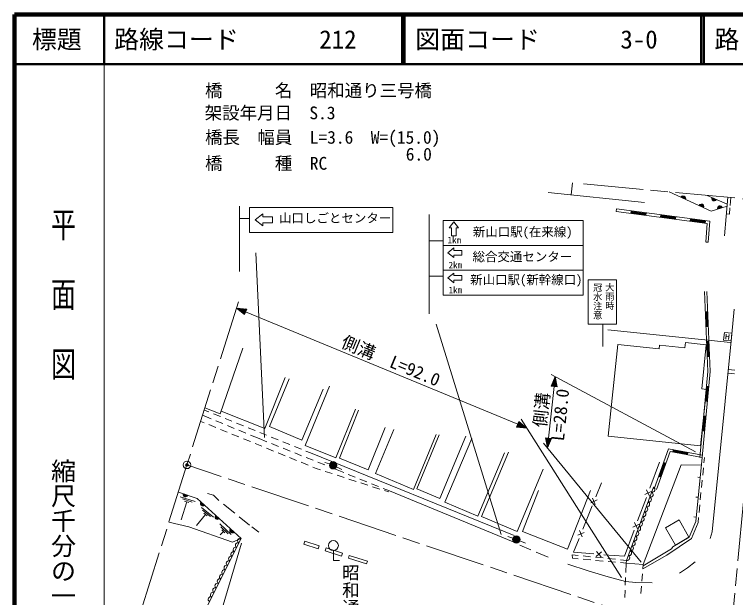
# Model space of a CAD drawing. Units: millimetres, scale not verified. Extents: x 40000 to 680000, y 20000 to 380000.
# Drawn here: x 40000 to 184628, y 263120 to 380000 of the extents above; entities that cross this region are included whole.
import ezdxf
from ezdxf.enums import TextEntityAlignment as Align

# ---------------------------------------------------------------- set-up
doc = ezdxf.new("R2010")
doc.units = ezdxf.units.MM
doc.header["$LTSCALE"] = 1000
doc.header["$PDMODE"] = 32
doc.header["$PDSIZE"] = 500
doc.linetypes.add('CHAIN', pattern=[18.5, 12, -1.5, 3.5, -1.5])
for name, color, linetype, lineweight in [('M-BGD', 7, 'Continuous', 13), ('M-BMK', 2, 'CHAIN', 13), ('M-BMK-SRVR', 3, 'Continuous', 13), ('M-STR-HTXT', 7, 'Continuous', 13), ('M-STR-STRC', 7, 'Continuous', 13), ('M-STR-STRD', 7, 'Continuous', 13), ('M-TTL', 2, 'Continuous', 140), ('M-TTL-BAND', 7, 'Continuous', 13), ('M-TTL-LINE', 7, 'Continuous', 50)]:
    doc.layers.add(name, color=color, linetype=linetype, lineweight=lineweight)
doc.layers.add('M-OTRS', color=6, linetype='Continuous')
doc.layers.add('M-TTL-TXT', color=7, linetype='Continuous')
doc.styles.add('@ＭＳ ゴシック', font='')
doc.styles.add('ＭＳ ゴシック', font='')
doc.styles.get('@ＭＳ ゴシック').set_extended_font_data('@MS Gothic')
doc.styles.get('ＭＳ ゴシック').set_extended_font_data('MS Gothic')

msp = doc.modelspace()

# ---------------------------------------------------------------- linework, layer by layer
at = {"layer": 'M-BGD'}
for p, q in [((151684, 343822), (151952, 346269)), ((147067, 344297), (166340, 342313)), ((178959, 343724), (182944, 341971)), ((183058, 343344), (182417, 335651)), ((183674, 343286), (183564, 341710)), ((160660, 340515), (178925, 338108)), ((160725, 341011), (160662, 340517)), ((160725, 341011), (179460, 338542)), ((163700, 340619), (163634, 340123)), ((163647, 340222), (166622, 339830)), ((163660, 340322), (166635, 339930)), ((163673, 340421), (166648, 340029)), ((163686, 340520), (166661, 340128)), ((166608, 339731), (166674, 340227)), ((183400, 339978), (182782, 340029)), ((183493, 341218), (183400, 339978)), ((169648, 339835), (169583, 339339)), ((169596, 339438), (172570, 339046)), ((169609, 339538), (172583, 339146)), ((169622, 339637), (172596, 339245)), ((169635, 339736), (172609, 339344)), ((172557, 338947), (172622, 339443)), ((175597, 339051), (175531, 338555)), ((175544, 338654), (178519, 338262)), ((175557, 338754), (178532, 338362)), ((175571, 338853), (178545, 338461)), ((175584, 338952), (178558, 338560)), ((178506, 338163), (178571, 338659)), ((179460, 338542), (179133, 334352)), ((178925, 338108), (178634, 334391)), ((179133, 334352), (178634, 334387)), ((179059, 308427), (178375, 324454)), ((179559, 308449), (178874, 324475)), ((179047, 320438), (178547, 320417)), ((178775, 317424), (178647, 320421)), ((178875, 317428), (178747, 320425)), ((178975, 317432), (178847, 320429)), ((179075, 317436), (178947, 320434)), ((184362, 320892), (183871, 315926)), ((178675, 317419), (179175, 317441)), ((183871, 315926), (179960, 276324)), ((161006, 313857), (159091, 295487)), ((169302, 312992), (161006, 313857)), ((174575, 314218), (174470, 313208)), ((178753, 313783), (174575, 314218)), ((179303, 314443), (178803, 314422)), ((179031, 311429), (178903, 314426)), ((179131, 311433), (179003, 314431)), ((179231, 311438), (179103, 314435)), ((179331, 311442), (179203, 314439)), ((81279, 299926), (85802, 313102)), ((169380, 313738), (169302, 312992)), ((174470, 313208), (169380, 313738)), ((177831, 304935), (178753, 313783)), ((178931, 311425), (179431, 311446)), ((179049, 308454), (177438, 291226)), ((179547, 308408), (177936, 291179)), ((90201, 297038), (94314, 307229)), ((95113, 306947), (91152, 297386)), ((103167, 305512), (98338, 293627)), ((178869, 305458), (178590, 302471)), ((178969, 305449), (178689, 302462)), ((179267, 305421), (178769, 305467)), ((179068, 305439), (178789, 302452)), ((179168, 305430), (178889, 302443)), ((97658, 294690), (101886, 304897)), ((177590, 293560), (178766, 304838)), ((178766, 304838), (177831, 304935)), ((178490, 302480), (178988, 302434)), ((78207, 301128), (81279, 299926)), ((104464, 291138), (108430, 300897)), ((79469, 298939), (77740, 299652)), ((78071, 300699), (78986, 300331)), ((79914, 299958), (81305, 299398)), ((81468, 300477), (90201, 297038)), ((109025, 300671), (105185, 291046)), ((178311, 299484), (178031, 296497)), ((178410, 299475), (178131, 296488)), ((178709, 299447), (178211, 299493)), ((178510, 299465), (178231, 296478)), ((178609, 299456), (178330, 296469)), ((77358, 298441), (78065, 298153)), ((81781, 297986), (80394, 298558)), ((82233, 299025), (83625, 298465)), ((84552, 298092), (85944, 297532)), ((78991, 297776), (80380, 297210)), ((81306, 296832), (82695, 296266)), ((84092, 297033), (82705, 297605)), ((86403, 296080), (85016, 296652)), ((86872, 297159), (88263, 296599)), ((91152, 297386), (97658, 294690)), ((110940, 288750), (114320, 297224)), ((116099, 296809), (112431, 287956)), ((177932, 296506), (178430, 296460)), ((83621, 295889), (85011, 295323)), ((89057, 294986), (87328, 295699)), ((89191, 296226), (90583, 295666)), ((91510, 295293), (92902, 294733)), ((120026, 284808), (124586, 295813)), ((125208, 295770), (120705, 284906)), ((125315, 282995), (130500, 295503)), ((159091, 295487), (177590, 293560)), ((85937, 294946), (87326, 294380)), ((88252, 294002), (89641, 293436)), ((90638, 294352), (89057, 294986)), ((92958, 293421), (91566, 293980)), ((93830, 294360), (95221, 293800)), ((98338, 293627), (104464, 291138)), ((131707, 294975), (126331, 282253)), ((90567, 293059), (91956, 292493)), ((95279, 292491), (93887, 293049)), ((96149, 293427), (97541, 292867)), ((98468, 292494), (99383, 292126)), ((139071, 292265), (133643, 279342)), ((171186, 292939), (168275, 284927)), ((171511, 292370), (168745, 284756)), ((178027, 291671), (171186, 292939)), ((177936, 291179), (171511, 292370)), ((172128, 292764), (172036, 292272)), ((175004, 291824), (172055, 292371)), ((175023, 291922), (172073, 292469)), ((175041, 292021), (172091, 292567)), ((175059, 292119), (172109, 292666)), ((174986, 291726), (175077, 292217)), ((92882, 292115), (94271, 291549)), ((95197, 291172), (96587, 290606)), ((97599, 291560), (96207, 292119)), ((99920, 290630), (98527, 291188)), ((99383, 292126), (140235, 275544)), ((105185, 291046), (110940, 288750)), ((132929, 279465), (138278, 292122)), ((177936, 291179), (177438, 291229)), ((178380, 291192), (178277, 290142)), ((97513, 290229), (98902, 289663)), ((99828, 289285), (100535, 288997)), ((102240, 289699), (100848, 290258)), ((102273, 290207), (103213, 289904)), ((104749, 288693), (103168, 289327)), ((104580, 289295), (105678, 288756)), ((166090, 269725), (173690, 289728)), ((167431, 285034), (169373, 290238)), ((170293, 290189), (169269, 287369)), ((170387, 290155), (169363, 287335)), ((170481, 290121), (169457, 287301)), ((170575, 290087), (169551, 287267)), ((170669, 290052), (170199, 290223)), ((173690, 289728), (177785, 289665)), ((100535, 288997), (101375, 288725)), ((102326, 288417), (103753, 287955)), ((106033, 288178), (104749, 288693)), ((112431, 287956), (120026, 284808)), ((140794, 276339), (146053, 288859)), ((178179, 289147), (178033, 287654)), ((104704, 287646), (106131, 287184)), ((108353, 287247), (106961, 287806)), ((107083, 286876), (108510, 286414)), ((110674, 286316), (109282, 286875)), ((169175, 287404), (169645, 287233)), ((177540, 287199), (177043, 287248)), ((177935, 286659), (177788, 285166)), ((109461, 286105), (110888, 285643)), ((112994, 285385), (111602, 285944)), ((111839, 285335), (113266, 284873)), ((115206, 284497), (113922, 285013)), ((157722, 286130), (156597, 283335)), ((78704, 283999), (79897, 283648)), ((79897, 283648), (80986, 282595)), ((114218, 284564), (115058, 284292)), ((140018, 274313), (115206, 284497)), ((120705, 284906), (125315, 282995)), ((145088, 284573), (141867, 276395)), ((150907, 272835), (155533, 284580)), ((166439, 283804), (167725, 284391)), ((166788, 284741), (167375, 283454)), ((177690, 284171), (177544, 282678)), ((73264, 283332), (76252, 282373)), ((74575, 282280), (73419, 278682)), ((73684, 282895), (75635, 282268)), ((74140, 282420), (74965, 282155)), ((126331, 282253), (132929, 279465)), ((156875, 282684), (155574, 282130)), ((156501, 281756), (155947, 283057)), ((164984, 278476), (166732, 283161)), ((177139, 283219), (176642, 283271)), ((77494, 281201), (79921, 279212)), ((77724, 280640), (79308, 279342)), ((81951, 281858), (84198, 280050)), ((155851, 281479), (153985, 276840)), ((177446, 281683), (177299, 280190)), ((78327, 279742), (76540, 277561)), ((77974, 280031), (78644, 279482)), ((85058, 279295), (87112, 277662)), ((133643, 279342), (140794, 276339)), ((176726, 279240), (176228, 279292)), ((177202, 279195), (177099, 278146)), ((74987, 277315), (70983, 278246)), ((81178, 277885), (83461, 275732)), ((163991, 277246), (165278, 277833)), ((164341, 278182), (164928, 276896)), ((170579, 277105), (173299, 278667)), ((173299, 278667), (175281, 275216)), ((176634, 278357), (175293, 275226)), ((177099, 278146), (175811, 274955)), ((83728, 274235), (74987, 277315)), ((81907, 276371), (81243, 275668)), ((81369, 277309), (82859, 275904)), ((81576, 276684), (82205, 276090)), ((87638, 277294), (89025, 276241)), ((141867, 276395), (150907, 272835)), ((153889, 275262), (153335, 276563)), ((162343, 271399), (164285, 276602)), ((172560, 273653), (170579, 277105)), ((179960, 276324), (179556, 274955)), ((85492, 274952), (77304, 258700)), ((85492, 274952), (83728, 274235)), ((138981, 275389), (139940, 275014)), ((153239, 274985), (152114, 272189)), ((154262, 276190), (152961, 275635)), ((175811, 274955), (170857, 271616)), ((175293, 275226), (172063, 273313)), ((175281, 275216), (172560, 273653)), ((143572, 272706), (141341, 273642)), ((141356, 274520), (142504, 274009)), ((104004, 272545), (104004, 270560)), ((147010, 271215), (144641, 272234)), ((152114, 272189), (156231, 271871)), ((157765, 272254), (156692, 271334)), ((156768, 272331), (157688, 271257)), ((171747, 272874), (166069, 269462)), ((172063, 273313), (171747, 272874)), ((104004, 270560), (105219, 270560)), ((151891, 270986), (151869, 271675)), ((151869, 271675), (153071, 271554)), ((153083, 270879), (151891, 270986)), ((154066, 271453), (155558, 271302)), ((155573, 270656), (154079, 270790)), ((156553, 271202), (158046, 271051)), ((158063, 270433), (156569, 270567)), ((158225, 271717), (162343, 271399)), ((159040, 270951), (160533, 270800)), ((161528, 270700), (162730, 270579)), ((162730, 270579), (162660, 270020)), ((170857, 271616), (166025, 268912)), ((155097, 268493), (150977, 269839)), ((160553, 270209), (159059, 270343)), ((162741, 270013), (161549, 270120)), ((162660, 270020), (162594, 268134)), ((162741, 270013), (166090, 269725)), ((166090, 269725), (166023, 268887)), ((175001, 269087), (173362, 268034)), ((176557, 270269), (175001, 269087)), ((159046, 267288), (155097, 268493)), ((165943, 267891), (165823, 266395)), ((162545, 266317), (159046, 267288)), ((162559, 267135), (162507, 265636)), ((164651, 266118), (162545, 266317)), ((167881, 266094), (164651, 266118)), ((165743, 265399), (165623, 263903)), ((162472, 264636), (162420, 263137))]:
    msp.add_line(p, q, dxfattribs=at)
for points in [[(182913, 341599), (179741, 340583), (171286, 344435)], [(177936, 291179), (177266, 284439), (176634, 278357)], [(162730, 270579), (168145, 285233), (168414, 285338)], [(72885, 284270), (76646, 283009), (85492, 274952)]]:
    msp.add_lwpolyline(points, dxfattribs=at)
for centre, radius in [((103916, 289644), 750), ((103916, 289644), 600), ((103916, 289644), 480), ((103916, 289644), 384), ((103916, 289644), 307), ((103916, 289644), 246), ((103916, 289644), 197), ((103916, 289644), 118), ((140645, 274758), 750), ((140645, 274758), 600), ((140645, 274758), 480), ((140645, 274758), 384), ((140645, 274758), 307), ((140645, 274758), 246), ((140645, 274758), 197), ((140645, 274758), 118), ((103961, 273544), 1000)]:
    msp.add_circle(centre, radius, dxfattribs=at)
for centre, radius, start, end in [((174127, 343141), 500, 335.50885, 155.50885), ((174127, 343141), 400, 335.50885, 155.50885), ((174127, 343141), 300, 335.50885, 155.50885), ((174127, 343141), 200, 335.50885, 155.50885), ((174127, 343141), 100, 335.50885, 155.50885), ((174127, 343141), 100, 335.50885, 155.50885), ((180332, 343120), 500, 156.2653, 336.2653), ((180332, 343120), 400, 156.2653, 336.2653), ((180332, 343120), 300, 156.2653, 336.2653), ((180332, 343120), 200, 156.2653, 336.2653), ((180332, 343120), 100, 156.2653, 336.2653), ((180332, 343120), 100, 156.2653, 336.2653), ((177767, 341483), 500, 335.50885, 155.50885), ((177767, 341483), 400, 335.50885, 155.50885), ((177767, 341483), 300, 335.50885, 155.50885), ((177767, 341483), 200, 335.50885, 155.50885), ((177767, 341483), 100, 335.50885, 155.50885), ((177767, 341483), 100, 335.50885, 155.50885), ((181484, 341142), 500, 17.75635, 197.75635), ((181484, 341142), 400, 17.75635, 197.75635), ((181484, 341142), 300, 17.75635, 197.75635), ((181484, 341142), 200, 17.75635, 197.75635), ((181484, 341142), 100, 17.75635, 197.75635), ((181484, 341142), 100, 17.75635, 197.75635), ((167945, 284752), 521, 252.04849, 67.38945), ((74307, 283793), 500, 161.4628, 341.4628), ((74307, 283793), 400, 161.4628, 341.4628), ((74307, 283793), 300, 161.4628, 341.4628), ((74307, 283793), 200, 161.4628, 341.4628), ((74307, 283793), 100, 161.4628, 341.4628), ((74307, 283793), 100, 161.4628, 341.4628), ((167584, 283775), 521, 252.04849, 67.38945), ((77779, 281977), 500, 137.67543, 317.67543), ((77779, 281977), 400, 137.67543, 317.67543), ((77779, 281977), 300, 137.67543, 317.67543), ((77779, 281977), 200, 137.67543, 317.67543), ((77779, 281977), 100, 137.67543, 317.67543), ((77779, 281977), 100, 137.67543, 317.67543), ((166862, 281821), 521, 252.04849, 67.38945), ((167223, 282798), 521, 252.04849, 67.38945), ((166501, 280844), 521, 252.04849, 67.38945), ((80737, 279283), 500, 137.67543, 317.67543), ((80737, 279283), 400, 137.67543, 317.67543), ((80737, 279283), 300, 137.67543, 317.67543), ((80737, 279283), 200, 137.67543, 317.67543), ((80737, 279283), 100, 137.67543, 317.67543), ((80737, 279283), 100, 137.67543, 317.67543), ((165779, 278890), 521, 252.04849, 67.38945), ((166140, 279867), 521, 252.04849, 67.38945), ((165418, 277913), 521, 252.04849, 67.38945), ((83694, 276590), 500, 137.67543, 317.67543), ((83694, 276590), 400, 137.67543, 317.67543), ((83694, 276590), 300, 137.67543, 317.67543), ((83694, 276590), 200, 137.67543, 317.67543), ((83694, 276590), 100, 137.67543, 317.67543), ((83694, 276590), 100, 137.67543, 317.67543), ((164696, 275959), 521, 252.04849, 67.38945), ((165057, 276936), 521, 252.04849, 67.38945), ((85270, 274498), 506, 63.88724, 242.63047), ((164335, 274982), 521, 252.04849, 67.38945), ((84815, 273595), 506, 63.88724, 242.63047), ((163613, 273028), 521, 252.04849, 67.38945), ((163974, 274005), 521, 252.04849, 67.38945), ((83905, 271790), 506, 63.88724, 242.63047), ((84360, 272693), 506, 63.88724, 242.63047), ((163252, 272051), 521, 252.04849, 67.38945), ((82995, 269984), 506, 63.88724, 242.63047), ((83450, 270887), 506, 63.88724, 242.63047), ((162891, 271075), 521, 252.04849, 67.38945), ((82540, 269081), 506, 63.88724, 242.63047), ((81631, 267275), 506, 63.88724, 242.63047), ((82085, 268178), 506, 63.88724, 242.63047), ((81176, 266372), 506, 63.88724, 242.63047), ((80266, 264567), 506, 63.88724, 242.63047), ((80721, 265469), 506, 63.88724, 242.63047), ((79356, 262761), 506, 63.88724, 242.63047), ((79811, 263664), 506, 63.88724, 242.63047)]:
    msp.add_arc(centre, radius, start, end, dxfattribs=at)
at = {"layer": 'M-BMK'}
for p, q in [((154127, 346026), (191974, 342517)), ((191448, 337661), (183406, 252740)), ((84916, 322384), (74602, 289710)), ((74602, 289710), (61836, 249270)), ((169090, 257844), (74602, 289710))]:
    msp.add_line(p, q, dxfattribs=at)
at = {"layer": 'M-BMK-SRVR'}
msp.add_circle((74602, 289710), 750, dxfattribs=at)
at = {"layer": 'M-OTRS'}
msp.add_point((74602, 289710), dxfattribs=at)
at = {"layer": 'M-STR-HTXT'}
for p, q in [((84524, 321142), (86144, 319824)), ((84524, 321142), (86602, 320933)), ((84524, 321142), (86373, 320378)), ((86419, 320489), (84940, 321100)), ((86327, 320267), (84848, 320878)), ((85172, 320614), (86281, 320157)), ((85355, 321058), (86465, 320600)), ((86236, 320046), (85496, 320351)), ((86510, 320711), (85771, 321016)), ((85820, 320087), (86190, 319935)), ((86144, 319824), (86602, 320933)), ((86186, 320975), (86556, 320822)), ((86373, 320378), (140932, 297854)), ((176583, 292350), (147637, 307858)), ((148464, 307415), (147653, 305491)), ((148140, 306645), (148011, 305452)), ((148130, 305439), (148302, 307030)), ((148464, 307415), (148250, 305426)), ((148369, 305413), (148541, 307004)), ((148464, 307415), (148846, 305362)), ((147136, 295097), (148250, 305426)), ((147653, 305491), (148846, 305362)), ((147815, 305876), (147773, 305478)), ((147892, 305465), (147978, 306260)), ((148617, 306594), (148488, 305401)), ((148608, 305388), (148693, 306183)), ((148770, 305773), (148727, 305375)), ((141161, 298409), (140703, 297300)), ((140978, 297965), (142457, 297355)), ((142133, 297618), (141024, 298076)), ((141070, 298187), (141809, 297882)), ((141485, 298145), (141115, 298298)), ((142781, 297091), (141161, 298409)), ((141631, 298905), (161774, 267125)), ((142781, 297091), (140703, 297300)), ((141119, 297258), (140749, 297411)), ((140795, 297522), (141534, 297216)), ((141950, 297175), (140841, 297633)), ((140886, 297743), (142365, 297133)), ((142781, 297091), (140932, 297854)), ((146921, 293108), (146539, 295161)), ((147732, 295032), (146539, 295161)), ((146616, 294750), (146658, 295148)), ((146778, 295135), (146692, 294340)), ((146768, 293929), (146897, 295122)), ((147016, 295110), (146845, 293519)), ((146921, 293108), (147136, 295097)), ((147255, 295084), (147083, 293493)), ((147246, 293878), (147374, 295071)), ((147494, 295058), (147408, 294263)), ((147570, 294647), (147613, 295045)), ((165697, 270232), (146128, 294075)), ((146921, 293108), (147732, 295032)), ((85533, 274033), (76813, 244741))]:
    msp.add_line(p, q, dxfattribs=at)
at = {"layer": 'M-STR-STRC'}
for p, q in [((85168, 341556), (85168, 328443)), ((87143, 339107), (87143, 341319)), ((87143, 341319), (115885, 341319)), ((88287, 338847), (89787, 340047)), ((89787, 339447), (89787, 340047)), ((115885, 341319), (115885, 336263)), ((123200, 339902), (123200, 319996)), ((85168, 339107), (87143, 339107)), ((87143, 339107), (87143, 336263)), ((88287, 338847), (89787, 337647)), ((89787, 339447), (91787, 339447)), ((91787, 339447), (91787, 338247)), ((125984, 323717), (125984, 338717)), ((125984, 338717), (154077, 338717)), ((154077, 338717), (154077, 323717)), ((91787, 338247), (89787, 338247)), ((89787, 338247), (89787, 337647)), ((128132, 338406), (127172, 337206)), ((127652, 337206), (127172, 337206)), ((127652, 335606), (127652, 337206)), ((128132, 338406), (129092, 337206)), ((128612, 337206), (128612, 335606)), ((128612, 337206), (129092, 337206)), ((115885, 336263), (87143, 336263)), ((128612, 335606), (127652, 335606)), ((123200, 334649), (125984, 334649)), ((125984, 333717), (154077, 333717)), ((126935, 332232), (128135, 333192)), ((128135, 332712), (128135, 333192)), ((128135, 332712), (129735, 332712)), ((129735, 332712), (129735, 331752)), ((90172, 295232), (88439, 332201)), ((126935, 332232), (128135, 331272)), ((129735, 331752), (128135, 331752)), ((128135, 331752), (128135, 331272)), ((125984, 328717), (154077, 328717)), ((123200, 327540), (125984, 327540)), ((126935, 327194), (128135, 328154)), ((126935, 327194), (128135, 326234)), ((128135, 327674), (128135, 328154)), ((128135, 327674), (129735, 327674)), ((129735, 327674), (129735, 326714)), ((129735, 326714), (128135, 326714)), ((128135, 326714), (128135, 326234)), ((155078, 326817), (155078, 317910)), ((155078, 326817), (160721, 326817)), ((160721, 326817), (160721, 317910)), ((154077, 323717), (125984, 323717)), ((124605, 317893), (137584, 275737)), ((155078, 317910), (160721, 317910)), ((158019, 317910), (158019, 313470)), ((183600, 314224), (159016, 316806)), ((182239, 314694), (182393, 316250)), ((182393, 316250), (183889, 316102)), ((182752, 315933), (182652, 314918)), ((182702, 315426), (183291, 315367)), ((183341, 315875), (183241, 314860)), ((183889, 316102), (183735, 314546)), ((183735, 314546), (182239, 314694))]:
    msp.add_line(p, q, dxfattribs=at)
at = {"layer": 'M-STR-STRD'}
for p, q in [((184416, 307969), (183101, 308124)), ((183170, 308822), (184489, 308674)), ((98256, 274405), (98072, 273826)), ((98072, 273826), (100928, 272920)), ((98256, 274405), (101112, 273500)), ((101112, 273500), (100928, 272920)), ((102515, 273055), (102331, 272475)), ((102331, 272475), (105611, 271436)), ((102515, 273055), (105794, 272015)), ((105794, 272015), (105611, 271436)), ((107156, 271584), (106972, 271004)), ((106972, 271004), (110613, 269849)), ((107156, 271584), (110797, 270429)), ((110797, 270429), (110613, 269849))]:
    msp.add_line(p, q, dxfattribs=at)
at = {"layer": 'M-TTL'}
for p, q in [((40000, 380000), (40000, 20000)), ((680000, 380000), (40000, 380000))]:
    msp.add_line(p, q, dxfattribs=at)
at = {"layer": 'M-TTL-BAND'}
msp.add_line((58000, 370000), (58000, 20000), dxfattribs=at)
at = {"layer": 'M-TTL-LINE'}
for p, q in [((58000, 380000), (58000, 370000)), ((117750, 380000), (117750, 370000)), ((118250, 380000), (118250, 370000)), ((177750, 380000), (177750, 370000)), ((178250, 380000), (178250, 370000)), ((40000, 370000), (680000, 370000))]:
    msp.add_line(p, q, dxfattribs=at)

# ---------------------------------------------------------------- texts
at = {"layer": 'M-BGD', "style": 'ＭＳ ゴシック'}
for s, p in [('橋\u3000\u3000\u3000名\u3000昭和通り三号橋', (78232, 362706)), ('架設年月日\u3000S.3', (78153, 358214)), ('橋長\u3000幅員\u3000L=3.6\u3000W=(15.0)', (78232, 353317)), ('6.0', (118482, 349940)), ('橋\u3000\u3000\u3000種\u3000RC', (78232, 348103))]:
    msp.add_text(s, height=2566, dxfattribs=at).set_placement(p, align=Align.BOTTOM_LEFT)
at = {"layer": 'M-BGD', "style": '@ＭＳ ゴシック'}
msp.add_text('昭和通りバス停', height=2566, rotation=270, dxfattribs=at).set_placement((105380, 269899), align=Align.BOTTOM_LEFT)
at = {"layer": 'M-STR-HTXT', "style": 'ＭＳ ゴシック'}
for s, rotation, p in [('側溝\u3000L=92.0', 337.567, (105020, 312680)), ('側溝', 83.844, (147346, 297049)), ('L=28.0', 84.108, (150962, 294320))]:
    msp.add_text(s, height=2566, rotation=rotation, dxfattribs=at).set_placement(p, align=Align.BOTTOM_LEFT)
at = {"layer": 'M-STR-STRC', "style": 'ＭＳ ゴシック'}
for s, height, p in [('山口しごとセンター', 1833, (93075, 337722)), ('新山口駅(在来線)', 1833, (131930, 334958)), ('1km', 1320, (126871, 333717)), ('総合交通センター', 1833, (131870, 329982)), ('2km', 1320, (127082, 328717)), ('新山口駅(新幹線口)', 1833, (131396, 325361)), ('1km', 1320, (127082, 323717))]:
    msp.add_text(s, height=height, dxfattribs=at).set_placement(p, align=Align.BOTTOM_LEFT)
at = {"layer": 'M-STR-STRC', "style": '@ＭＳ ゴシック'}
for s, p in [('冠水注意', (155887, 318820)), ('大雨時', (158314, 320706))]:
    msp.add_text(s, height=1320, rotation=270, dxfattribs=at).set_placement(p, align=Align.BOTTOM_RIGHT)
at = {"layer": 'M-TTL-BAND', "style": '@ＭＳ ゴシック', "width": 1.4}
msp.add_text('平  面  図', height=3666, rotation=270, dxfattribs=at).set_placement((49777, 306475), align=Align.MIDDLE_RIGHT)
at = {"layer": 'M-TTL-BAND', "style": '@ＭＳ ゴシック'}
msp.add_text('縮尺千分の一', height=3666, rotation=270, dxfattribs=at).set_placement((49777, 261030), align=Align.MIDDLE_RIGHT)
at = {"layer": 'M-TTL-TXT', "style": 'ＭＳ ゴシック'}
msp.add_text('標題', height=3666, dxfattribs=at).set_placement((48500, 375000), align=Align.MIDDLE_CENTER)
for s, p in [('路線コード', (60000, 375000)), ('212', (101142, 375000)), ('図面コード', (120380, 375000)), ('3-0', (161521, 375000)), ('路 線 名', (180380, 375000))]:
    msp.add_text(s, height=3666, dxfattribs=at).set_placement(p, align=Align.MIDDLE_LEFT)

doc.saveas('drawing.dxf')
